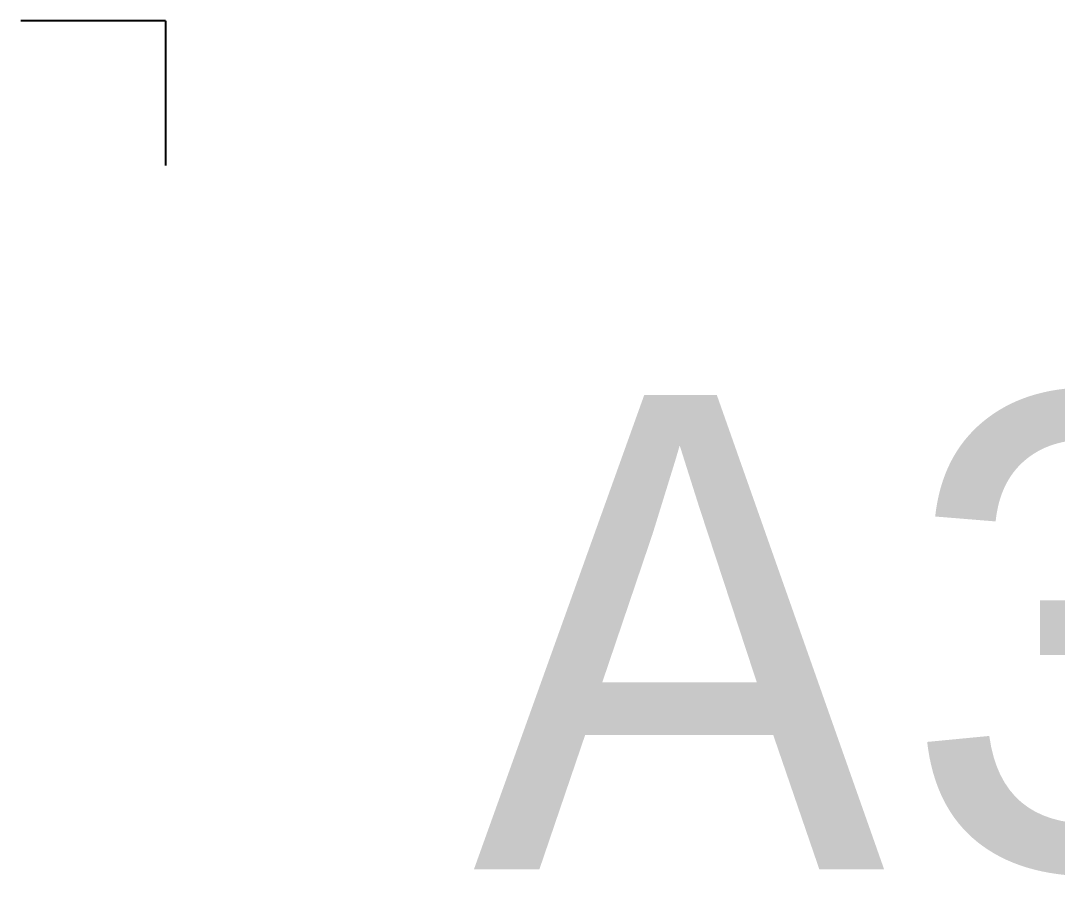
# Model space of a CAD drawing. Extents: x 477 to 783, y 495 to 674.
# Drawn here: x 576.55 to 594.46, y 600.39 to 615.16 of the extents above; entities that cross this region are included whole.
import ezdxf
from ezdxf.enums import TextEntityAlignment as Align

# ---------------------------------------------------------------- set-up
doc = ezdxf.new("R2010")
doc.units = 0
doc.layers.add('11', color=7, linetype='CONTINUOUS')
doc.styles.add('MONOTXT', font='MONOTXT', dxfattribs={"height": 0.2})
doc.styles.add('ROMANC', font='ROMANC', dxfattribs={"height": 0.2})

# ---------------------------------------------------------------- blocks, each defined once
blk = doc.blocks.new('*O12')
at = {"layer": '11', "color": 4, "linetype": 'CONTINUOUS'}
for q in [(-41.5, -18.977), (-39, -21.477)]:
    blk.add_line((-39, -18.977), q, dxfattribs=at)
at = {"layer": '11', "color": 4, "linetype": 'CONTINUOUS', "style": 'MONOTXT'}
blk.add_text('A3 1:200', height=8.192, dxfattribs=at).set_placement((-5.31, -29.53), align=Align.MIDDLE)
at = {"layer": '11', "color": 4, "linetype": 'CONTINUOUS', "style": 'MONOTXT', "width": 0.799582}
for tag in ['TAG10', 'TAG20', 'TAG30', 'TAG50', 'TAG60']:
    blk.add_attdef(tag, text='', height=0.479, dxfattribs=at).set_placement((0, 0), align=Align.MIDDLE_LEFT)
at = {"layer": '11', "color": 4, "linetype": 'CONTINUOUS', "style": 'ROMANC'}
for tag, height in [('TAG40', 0.48), ('TAG70', 0.56)]:
    blk.add_attdef(tag, text='', height=height, dxfattribs=at).set_placement((0, 0), align=Align.MIDDLE_LEFT)
at = {"layer": '11', "color": 1, "linetype": 'CONTINUOUS', "style": 'MONOTXT'}
blk.add_attdef('TAG00', text='', height=0.4, dxfattribs=at).set_placement((0, 0), align=Align.TOP_CENTER)

msp = doc.modelspace()

# ---------------------------------------------------------------- block references
at = {"layer": '11', "color": 30, "linetype": 'CONTINUOUS'}
msp.add_blockref('*O12', (618.055, 634.138), dxfattribs=at)

doc.saveas('drawing.dxf')
